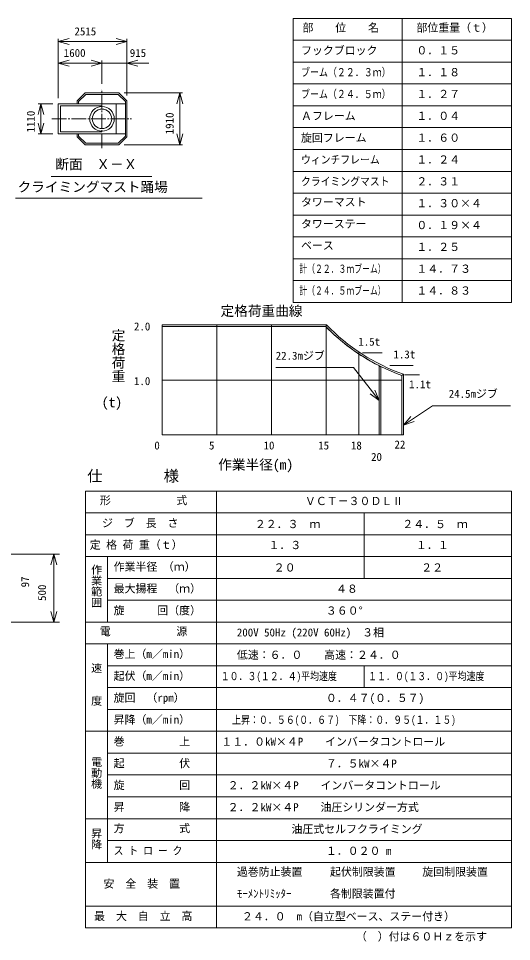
# Model space of a CAD drawing. Units: millimetres, scale not verified. Extents: x -17622 to 17358, y -25032 to 27188.
# Drawn here: x -701 to 17358, y -25032 to 8780 of the extents above; entities that cross this region are included whole.
import ezdxf
from ezdxf.enums import TextEntityAlignment as Align

# ---------------------------------------------------------------- set-up
doc = ezdxf.new("R2010")
doc.units = ezdxf.units.MM
doc.header["$LTSCALE"] = 60
doc.linetypes.add('CHAIN2', pattern=[12, 9, -1, 1, -1])
for name, color, linetype, lineweight in [('0-3_05 寸法', 7, 'Continuous', 18), ('0-4_10 当社外形線', 3, 'Continuous', 18), ('0-5_12 当社中心線', 3, 'CHAIN2', 18)]:
    doc.layers.add(name, color=color, linetype=linetype, lineweight=lineweight)
doc.styles.add('@ＭＳ ゴシック', font='')
doc.styles.add('ＭＳ ゴシック', font='')
doc.styles.get('@ＭＳ ゴシック').set_extended_font_data('@MS Gothic')
doc.styles.get('ＭＳ ゴシック').set_extended_font_data('MS Gothic')

msp = doc.modelspace()

# ---------------------------------------------------------------- linework, layer by layer
at = {"layer": '0-3_05 寸法'}
for p, q in [((9358.31, 8779.68), (9358.31, -1620.32)), ((9358.31, 8779.68), (17358.31, 8779.68)), ((13358.31, 8779.68), (13358.31, -1620.32)), ((17358.31, 8779.68), (17358.31, -1620.32)), ((758.31, 5858.21), (758.31, 8033.34)), ((758.31, 7933.34), (1158.31, 7933.34)), ((1158.31, 7933.34), (2873.31, 7933.34)), ((3273.31, 7933.34), (2873.31, 7933.34)), ((3273.31, 5958.21), (3273.31, 8033.34)), ((9358.31, 7979.68), (17358.31, 7979.68)), ((758.31, 5858.21), (758.31, 7241.09)), ((758.31, 7141.09), (1158.31, 7141.09)), ((1958.31, 7141.09), (1158.31, 7141.09)), ((1958.31, 7141.09), (1558.31, 7141.09)), ((2358.31, 7141.09), (1958.31, 7141.09)), ((2358.31, 7141.09), (1958.31, 7141.09)), ((2358.31, 6383.54), (2358.31, 7241.09)), ((2358.31, 6383.54), (2358.31, 7241.09)), ((2358.31, 7141.09), (3273.31, 7141.09)), ((3273.31, 5958.21), (3273.31, 7241.09)), ((3273.31, 7141.09), (3673.31, 7141.09)), ((3673.31, 7141.09), (4073.31, 7141.09)), ((9358.31, 7179.68), (17358.31, 7179.68)), ((9358.31, 6379.68), (17358.31, 6379.68)), ((3173.31, 6058.21), (5309.2, 6058.21)), ((5209.2, 6058.21), (5209.2, 5658.21)), ((558.31, 5658.21), (24.01, 5658.21)), ((124.01, 5658.21), (124.01, 5258.21)), ((5209.2, 5658.21), (5209.2, 4548.21)), ((9358.31, 5579.68), (17358.31, 5579.68)), ((124.01, 5258.21), (124.01, 4948.21)), ((124.01, 4548.21), (124.01, 4948.21)), ((9358.31, 4779.68), (17358.31, 4779.68)), ((558.31, 4548.21), (24.01, 4548.21)), ((5209.2, 4148.21), (5209.2, 4548.21)), ((3173.31, 4148.21), (5309.2, 4148.21)), ((9358.31, 3979.68), (17358.31, 3979.68)), ((9358.31, 3179.68), (17358.31, 3179.68)), ((499.92, 2988.5), (4184.46, 2988.5)), ((9358.31, 2379.68), (17358.31, 2379.68)), ((-806.54, 2197.49), (6023.26, 2197.49)), ((9358.31, 1579.68), (17358.31, 1579.68)), ((9358.31, 779.68), (17358.31, 779.68)), ((9358.31, -20.32), (17358.31, -20.32)), ((9358.31, -820.32), (17358.31, -820.32)), ((9358.31, -1620.32), (17358.31, -1620.32)), ((4565.31, -2440.17), (10578.04, -2440.17)), ((4565.31, -2440.17), (4565.31, -6470.16)), ((4565.31, -2440.17), (4565.31, -2530.17)), ((4565.31, -2440.17), (4565.31, -2500.17)), ((4565.31, -2500.17), (10552.6, -2500.17)), ((6565.31, -2440.17), (6565.31, -6470.16)), ((6565.31, -2440.17), (6565.31, -6470.16)), ((8565.31, -2440.17), (8565.31, -6470.16)), ((8565.31, -2440.17), (8565.31, -6470.16)), ((10552.62, -2500.19), (10578.04, -2440.17)), ((10565.31, -2440.17), (10565.31, -6470.16)), ((10565.31, -2440.17), (10565.31, -6470.16)), ((11765.31, -3434.09), (11765.31, -6470.16)), ((11903.87, -3470.17), (12619.69, -3470.17)), ((12505.3, -3969.58), (12505.3, -3935.99)), ((12505.3, -3944.96), (12505.3, -3938.14)), ((12505.3, -3969.58), (12565.3, -3965.95)), ((12505.3, -3969.58), (12505.3, -6470.16)), ((12565.3, -3965.95), (12565.3, -6470.16)), ((12895.47, -3932.47), (13757.99, -3932.47)), ((13335.3, -4292.77), (13395.3, -4250.41)), ((13335.3, -4292.77), (13335.3, -6470.16)), ((13395.3, -4250.41), (13395.3, -6470.16)), ((13431.97, -4271.62), (13988.81, -4271.62)), ((4565.31, -4470.17), (13335.3, -4470.17)), ((4565.31, -4470.17), (12565.3, -4470.17)), ((4565.31, -6470.16), (13395.3, -6470.16)), ((4565.31, -6470.16), (12625.3, -6470.16)), ((12505.3, -6470.16), (12565.3, -6470.16)), ((13335.3, -6470.16), (13395.3, -6470.16)), ((1758.31, -8531.63), (1758.31, -24531.63)), ((1758.31, -8531.63), (17358.31, -8531.63)), ((6558.31, -8531.63), (6558.31, -24531.63)), ((17358.31, -8531.63), (17358.31, -24531.63)), ((1758.31, -9331.63), (17358.31, -9331.63)), ((11958.31, -9331.63), (11958.31, -10131.63)), ((1758.31, -10131.63), (17358.31, -10131.63)), ((11958.31, -10131.63), (11958.31, -11731.63)), ((-2771, -10838.39), (796.01, -10838.39)), ((596.01, -10838.39), (596.01, -11238.39)), ((1758.31, -10931.63), (17358.31, -10931.63)), ((2558.31, -10931.63), (2558.31, -13331.63)), ((596.01, -12938.39), (596.01, -11238.39)), ((2558.31, -11731.63), (17358.31, -11731.63)), ((2558.31, -12531.63), (17358.31, -12531.63)), ((596.01, -13338.39), (596.01, -12938.39)), ((-1626, -13338.39), (796.01, -13338.39)), ((1758.31, -13331.63), (17358.31, -13331.63)), ((1758.31, -14131.63), (17358.31, -14131.63)), ((2558.31, -14131.63), (2558.31, -22131.63)), ((2558.31, -14931.63), (17358.31, -14931.63)), ((11958.31, -14931.63), (11958.31, -15731.63)), ((2558.31, -15731.63), (17358.31, -15731.63)), ((2558.31, -16531.63), (17358.31, -16531.63)), ((1758.31, -17331.63), (17358.31, -17331.63)), ((2558.31, -18131.63), (17358.31, -18131.63)), ((2558.31, -18931.63), (17358.31, -18931.63)), ((2558.31, -19731.63), (17358.31, -19731.63)), ((1758.31, -20531.63), (17358.31, -20531.63)), ((2558.31, -21331.63), (17358.31, -21331.63)), ((1758.31, -22131.63), (17358.31, -22131.63)), ((1758.31, -23731.63), (17358.31, -23731.63)), ((1758.31, -24531.63), (17358.31, -24531.63))]:
    msp.add_line(p, q, dxfattribs=at)
for points in [[(1158.31, 7826.16), (758.31, 7933.34), (1158.31, 8040.52)], [(2873.31, 8040.52), (3273.31, 7933.34), (2873.31, 7826.16)], [(1158.31, 7033.91), (758.31, 7141.09), (1158.31, 7248.27)], [(1958.31, 7248.27), (2358.31, 7141.09), (1958.31, 7033.91)], [(1958.31, 7248.27), (2358.31, 7141.09), (1958.31, 7033.91)], [(3673.31, 7033.91), (3273.31, 7141.09), (3673.31, 7248.27)], [(5102.02, 5658.21), (5209.2, 6058.21), (5316.38, 5658.21)], [(16.83, 5258.21), (124.01, 5658.21), (231.19, 5258.21)], [(231.19, 4948.21), (124.01, 4548.21), (16.83, 4948.21)], [(5316.38, 4548.21), (5209.2, 4148.21), (5102.02, 4548.21)], [(12505.3, -5219.87), (12261.82, -4902.51), (11576.07, -4008.69), (8720.12, -4008.69)], [(12346.86, -4837.27), (12505.3, -5219.87), (12176.79, -4967.75)], [(13395.3, -6114.56), (13727.83, -5892.24), (14458.31, -5403.85), (17314.27, -5403.85)], [(13787.4, -5981.34), (13395.3, -6114.56), (13668.26, -5803.14)], [(488.83, -11238.39), (596.01, -10838.39), (703.19, -11238.39)], [(703.19, -12938.39), (596.01, -13338.39), (488.83, -12938.39)]]:
    msp.add_lwpolyline(points, dxfattribs=at)
for centre, radius, start, end in [((15805.95, 2598.62), 7320.89, 224.14485, 250.27661), ((15683.84, 2432.55), 7117.67, 223.87016, 243.4762), ((15805.95, 2598.62), 7260.89, 223.94468, 250.60949)]:
    msp.add_arc(centre, radius, start, end, dxfattribs=at)
at = {"layer": '0-4_10 当社外形線'}
for p, q in [((1743.31, 6058.21), (1443.31, 5758.21)), ((1443.31, 5658.21), (1443.31, 5758.21)), ((1768.17, 5998.21), (1503.31, 5733.36)), ((1743.31, 6058.21), (2973.31, 6058.21)), ((1768.17, 5998.21), (2948.46, 5998.21)), ((2948.46, 5998.21), (3213.31, 5733.36)), ((2973.31, 6058.21), (3273.31, 5758.21)), ((3273.31, 4448.21), (3273.31, 5758.21)), ((2024.49, 5658.21), (758.31, 5658.21)), ((758.31, 4548.21), (758.31, 5658.21)), ((2358.31, 5578.21), (838.31, 5578.21)), ((838.31, 4628.21), (838.31, 5578.21)), ((1443.31, 5658.21), (3213.31, 5658.21)), ((1503.31, 5658.21), (1503.31, 5733.36)), ((2873.31, 4548.21), (2873.31, 5658.21)), ((3213.31, 4473.06), (3213.31, 5733.36)), ((2024.49, 4548.21), (758.31, 4548.21)), ((2358.31, 4628.21), (838.31, 4628.21)), ((1443.31, 4448.21), (1443.31, 4548.21)), ((1443.31, 4548.21), (3213.31, 4548.21)), ((1443.31, 4448.21), (1743.31, 4148.21)), ((1503.31, 4548.21), (1503.31, 4473.06)), ((1768.17, 4208.21), (1503.31, 4473.06)), ((3273.31, 4448.21), (2973.31, 4148.21)), ((1743.31, 4148.21), (2973.31, 4148.21))]:
    msp.add_line(p, q, dxfattribs=at)
msp.add_lwpolyline([(1768.17, 4208.21), (2948.46, 4208.21), (3213.31, 4473.06)], dxfattribs=at)
for radius in [450, 355.6]:
    msp.add_circle((2358.31, 5103.21), radius, dxfattribs=at)
at = {"layer": '0-5_12 当社中心線'}
for p, q in [((2358.31, 4022.88), (2358.31, 6183.54)), ((515.8, 5103.21), (3437.46, 5103.21))]:
    msp.add_line(p, q, dxfattribs=at)

# ---------------------------------------------------------------- texts
at = {"layer": '0-3_05 寸法', "style": 'ＭＳ ゴシック'}
for s, height, p in [('部\u3000\u3000位\u3000\u3000名', 293.3, (9701.42, 8205.82)), ('部位重量（ｔ）', 293.3, (13874.61, 8205.82)), ('2515', 293.3, (1349.15, 8073.34)), ('フックブロック', 293.3, (9647.69, 7373.95)), ('1600', 293.3, (958.31, 7281.09)), ('915', 293.3, (3376.15, 7281.09)), ('０．１５', 293.3, (13874.61, 7374.71)), ('１．１８', 293.3, (13874.61, 6574.71)), ('１．２７', 293.3, (13874.61, 5774.71)), ('Ａフレーム', 293.3, (9647.69, 4973.95)), ('１．０４', 293.3, (13874.61, 4974.71)), ('旋回フレーム', 293.3, (9647.69, 4173.95)), ('１．６０', 293.3, (13874.61, 4174.71)), ('１．２４', 293.3, (13874.61, 3374.71)), ('断面\u3000Ｘ－Ｘ', 366.6, (650.08, 3149.7)), ('クライミングマスト踊場', 366.6, (-733.26, 2316.37)), ('２．３１', 293.3, (13874.61, 2574.71)), ('タワーマスト', 293.3, (9647.69, 1819.03)), ('１．３０×４', 293.3, (13874.61, 1774.71)), ('タワーステー', 293.3, (9647.69, 1019.03)), ('０．１９×４', 293.3, (13874.61, 974.71)), ('ベース', 293.3, (9647.69, 229.2)), ('１．２５', 293.3, (13874.61, 174.71)), ('１４．７３', 293.3, (13874.61, -625.29)), ('１４．８３', 293.3, (13874.61, -1425.29)), ('定格荷重曲線', 366.6, (6701.2, -2227.1)), ('2.0', 293.3, (3529.41, -2737.38)), ('1.5t', 293.3, (11746.33, -3294.54)), ('22.3mジブ', 293.3, (8720.12, -3808.69)), ('1.3t', 293.3, (13033.36, -3760.74)), ('1.0', 293.3, (3529.41, -4737.37)), ('1.1t', 293.3, (13606.85, -4855.89)), ('(t)', 366.6, (2348.29, -5573.13)), ('24.5mジブ', 293.3, (15058.31, -5203.85)), ('0', 293.3, (4275.23, -7096.76)), ('5', 293.3, (6275.22, -7096.76)), ('10', 293.3, (8275.22, -7096.76)), ('15', 293.3, (10275.22, -7096.76)), ('18', 293.3, (11475.22, -7096.76)), ('22', 293.3, (13071.16, -7060.87)), ('作業半径(m)', 366.6, (6615.06, -7858.31)), ('20', 293.3, (12212.75, -7514.03)), ('仕\u3000\u3000\u3000\u3000様', 410.6, (1815.67, -8305.49)), ('形\u3000\u3000\u3000\u3000\u3000\u3000式', 293.3, (2279.13, -9105.49)), ('ＶＣＴ－３０ＤＬⅡ', 293.3, (9790.4, -9132.63)), ('ジ\u3000ブ\u3000長\u3000さ', 293.3, (2358.3, -9937.36)), ('２２．３\u3000ｍ', 293.3, (7958.31, -9976.56)), ('２４．５\u3000ｍ', 293.3, (13358.31, -9976.56)), ('定 格 荷 重（ｔ）', 293.3, (1910.76, -10737.36)), ('１．３', 293.3, (8458.31, -10746.25)), ('１．１', 293.3, (13858.31, -10746.25)), ('作業半径 （ｍ）', 293.3, (2784.69, -11537.36)), ('２０', 293.3, (8650.07, -11568.41)), ('２２', 293.3, (14050.07, -11568.41)), ('最大揚程\u3000（ｍ）', 293.3, (2784.69, -12337.36)), ('４８', 293.3, (10928.77, -12346.25)), ('旋\u3000\u3000\u3000回（度）', 293.3, (2784.69, -13137.36)), ('３６０°', 293.3, (10558.31, -13146.25)), ('電\u3000\u3000\u3000\u3000\u3000\u3000源', 293.3, (2279.13, -13905.49)), ('200V 50Hz (220V 60Hz)\u3000３相', 293.3, (7297.86, -13946.25)), ('巻上（m／min）', 293.3, (2784.69, -14737.36)), ('低速：６．０\u3000\u3000高速：２４．０', 293.3, (7297.86, -14766.07)), ('起伏（m／min）', 293.3, (2784.69, -15537.36)), ('旋回\u3000（rpm）', 293.3, (2784.69, -16337.36)), ('０．４７(０．５７)', 293.3, (10558.31, -16346.25)), ('昇降（m／min）', 293.3, (2784.69, -17137.36)), ('巻\u3000\u3000\u3000\u3000\u3000上', 293.3, (2784.69, -17937.36)), ('１１．０kW×４P\u3000\u3000インバータコントロール', 293.3, (6730.44, -17946.25)), ('起\u3000\u3000\u3000\u3000\u3000伏', 293.3, (2784.69, -18737.36)), ('７．５kW×４P', 293.3, (10558.31, -18746.25)), ('旋\u3000\u3000\u3000\u3000\u3000回', 293.3, (2784.69, -19537.36)), ('２．２kW×４P\u3000\u3000インバータコントロール', 293.3, (6963.42, -19546.25)), ('昇\u3000\u3000\u3000\u3000\u3000降', 293.3, (2784.69, -20337.36)), ('２．２kW×４P\u3000\u3000油圧シリンダー方式', 293.3, (6963.42, -20346.25)), ('方\u3000\u3000\u3000\u3000\u3000式', 293.3, (2784.69, -21118.44)), ('油圧式セルフクライミング', 293.3, (9297.86, -21146.02)), ('１．０２０ m', 293.3, (10558.31, -21946.25)), ('過巻防止装置', 293.3, (7297.86, -22713.05)), ('起伏制限装置', 293.3, (10709.36, -22713.05)), ('旋回制限装置', 293.3, (14091.45, -22713.05)), ('安\u3000全\u3000装\u3000置', 293.3, (2413.4, -23149.51)), ('ﾓｰﾒﾝﾄﾘﾐｯﾀｰ', 293.3, (7297.86, -23513.05)), ('各制限装置付', 293.3, (10709.36, -23513.05)), ('最\u3000大\u3000自\u3000立\u3000高', 293.3, (2068.54, -24337.36)), ('２４．０\u3000m（自立型ベース、ステー付き）', 293.3, (7484.61, -24346.25)), ('（\u3000）付は６０Ｈｚを示す', 293.3, (11658.31, -25081.63))]:
    msp.add_text(s, height=height, dxfattribs=at).set_placement(p, align=Align.BOTTOM_LEFT)
for s, width, p in [('ブーム（２２．３ｍ）', 0.8, (9647.69, 6573.95)), ('ブーム（２４．５ｍ）', 0.8, (9647.69, 5773.95)), ('ウィンチフレーム', 0.9, (9647.69, 3373.95)), ('クライミングマスト', 0.9, (9647.69, 2573.95)), ('計（２２．３ｍブーム）', 0.7, (9584.69, -626.05)), ('計（２４．５ｍブーム）', 0.7, (9584.69, -1426.05)), ('１０．３(１２．４)平均速度', 0.8, (6703.55, -15546.25)), ('１１．０(１３．０)平均速度', 0.8, (12103.55, -15546.25)), ('上昇：０．５６(０．６７)\u3000下降：０．９５(１．１５)', 0.8, (7120.93, -17146.25)), ('ス ト ロ ー ク', 0.9, (2784.69, -21937.36))]:
    msp.add_text(s, height=293.3, dxfattribs=dict(at, width=width)).set_placement(p, align=Align.BOTTOM_LEFT)
at = {"layer": '0-3_05 寸法'}
for s, height, rotation, style, p in [('1110', 293.3, 90, 'ＭＳ ゴシック', (-15.99, 4603.21)), ('1910', 293.3, 90, 'ＭＳ ゴシック', (5069.2, 4536.54)), ('定格荷重', 366.6, 270, '@ＭＳ ゴシック', (2663.03, -2573.12)), ('作業範囲', 293.3, 270, '@ＭＳ ゴシック', (1918.41, -11208.82)), ('97', 293.3, 90, 'ＭＳ ゴシック', (-222.59, -12057.91)), ('500', 293.3, 90, 'ＭＳ ゴシック', (396.01, -12555.05)), ('速\u3000\u3000度', 293.3, 270, '@ＭＳ ゴシック', (1918.41, -14808.3)), ('電動機', 293.3, 270, '@ＭＳ ゴシック', (1918.41, -18251.25)), ('昇降', 293.3, 270, '@ＭＳ ゴシック', (1918.41, -20868.59))]:
    msp.add_text(s, height=height, rotation=rotation, dxfattribs=dict(at, style=style)).set_placement(p, align=Align.BOTTOM_LEFT)

doc.saveas('drawing.dxf')
